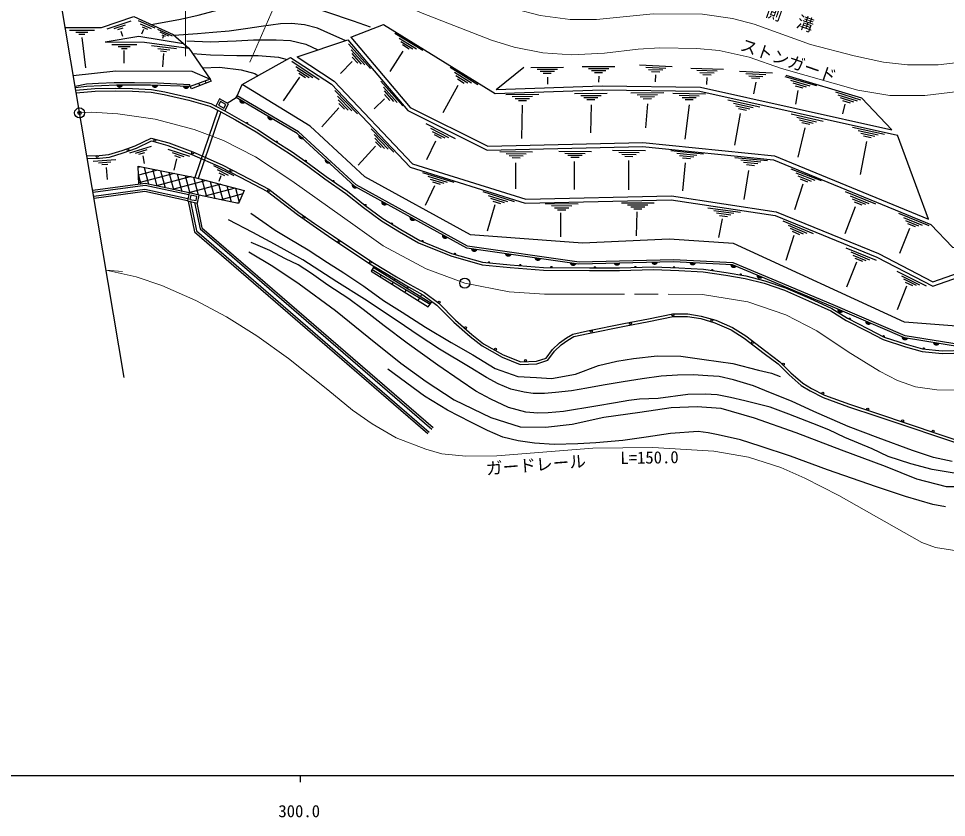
# Model space of a CAD drawing. Units: millimetres at full size, sheet at 1:1000; details may follow other scales. Extents: x 40000 to 680000, y 20000 to 380000.
# Drawn here: x 325871 to 464639, y 198715 to 318201 of the extents above; entities that cross this region are included whole.
import ezdxf
from ezdxf.enums import TextEntityAlignment as Align

# ---------------------------------------------------------------- set-up
doc = ezdxf.new("R2010")
doc.units = ezdxf.units.MM
doc.header["$LTSCALE"] = 1000
doc.header["$PDMODE"] = 32
doc.header["$PDSIZE"] = 500
doc.linetypes.add('CHAIN', pattern=[18.5, 12, -1.5, 3.5, -1.5])
for name, color, linetype, lineweight in [('M-BGD', 7, 'Continuous', 25), ('M-BMK', 2, 'CHAIN', 13), ('M-BMK-OTRS', 5, 'Continuous', 25), ('M-BMK-SRVR', 3, 'Continuous', 25), ('M-STR-HTXT', 7, 'Continuous', 13), ('M-TTL-BAND', 7, 'Continuous', 25)]:
    doc.layers.add(name, color=color, linetype=linetype, lineweight=lineweight)
doc.layers.add('M-OTRS', color=6, linetype='Continuous')
doc.styles.add('ＭＳ ゴシック', font='')
doc.styles.get('ＭＳ ゴシック').set_extended_font_data('MS Gothic')

msp = doc.modelspace()

# ---------------------------------------------------------------- hatches: boundary and pattern name
at = {"layer": 'M-BGD'}
for points in [[(341481, 308237), (340490, 308240, 0.82183)], [(346762, 308203), (345771, 308236, 0.82183)], [(351421, 308047), (350431, 308080, 0.82183)], [(359758, 305609), (358906, 306114, 0.82183)], [(359847, 302611), (360195, 302411, 0.4608), (360138, 302715, 0.4608)], [(363957, 303147), (363104, 303651, 0.82183)], [(364293, 299825), (364632, 299610, 0.4608), (364588, 299916, 0.4608)], [(368578, 300321), (367725, 300825, 0.82183)], [(368635, 296962), (368975, 296747, 0.4608), (368931, 297053, 0.4608)], [(372545, 296653), (371692, 297157, 0.82183)], [(372776, 293937), (373116, 293722, 0.4608), (373072, 294028, 0.4608)], [(376573, 292927), (375720, 293431, 0.82183)], [(377551, 290368), (377891, 290153, 0.4608), (377847, 290459, 0.4608)], [(380982, 290396), (380129, 290900, 0.82183)], [(381513, 287584), (381852, 287369, 0.4608), (381808, 287675, 0.4608)], [(385211, 288067), (384358, 288571, 0.82183)], [(390053, 285400), (389200, 285904, 0.82183)], [(386082, 284924), (386457, 284777, 0.4608), (386355, 285069, 0.4608)], [(390929, 283001), (391313, 282884, 0.4608), (391189, 283168, 0.4608)], [(394506, 283623), (393526, 283765, 0.82183)], [(396013, 281677), (396414, 281648, 0.4608), (396230, 281897, 0.4608)], [(399595, 282903), (398613, 283037, 0.82183)], [(404015, 282277), (403035, 282421, 0.82183)], [(421487, 281767), (420497, 281745, 0.82183)], [(427183, 281639), (426195, 281709, 0.82183)], [(400697, 281280), (401098, 281249, 0.4608), (400916, 281499, 0.4608)], [(405359, 280976), (405761, 280977, 0.4608), (405560, 281211, 0.4608)], [(409298, 281520), (408318, 281664, 0.82183)], [(411863, 280921), (412265, 280932, 0.4608), (412058, 281161, 0.4608)], [(415861, 281631), (414870, 281616, 0.82183)], [(417918, 280971), (418319, 280985, 0.4608), (418111, 281213, 0.4608)], [(423690, 280944), (424092, 280928, 0.4608), (423901, 281171, 0.4608)], [(429408, 280530), (429806, 280482, 0.4608), (429635, 280739, 0.4608)], [(433270, 281134), (432324, 281426, 0.82183)], [(433679, 279881), (434076, 279823, 0.4608), (433912, 280085, 0.4608)], [(437153, 279494), (436238, 279875, 0.82183)], [(449231, 274390), (448323, 274785, 0.82183)], [(449957, 273341), (450315, 273159, 0.4608), (450242, 273460, 0.4608)], [(453403, 272595), (452494, 272988, 0.82183)], [(455049, 270705), (455416, 270540, 0.4608), (455329, 270837, 0.4608)], [(458891, 270334), (457936, 270597, 0.82183)], [(463605, 269599), (462627, 269757, 0.82183)], [(461041, 268799), (461441, 268769, 0.4608), (461259, 269019, 0.4608)]]:
    msp.add_hatch(color=256, dxfattribs=at).paths.add_polyline_path(points)

# ---------------------------------------------------------------- linework, layer by layer
for p, q in [((339135, 316668), (342692, 317851)), ((343764, 317897), (346246, 316791)), ((333470, 316479), (337218, 316455)), ((340163, 316694), (341853, 317256)), ((340694, 316554), (341511, 316826)), ((344069, 317433), (345696, 316707)), ((344580, 316544), (344276, 315869)), ((344367, 316971), (345154, 316621)), ((346655, 316617), (348848, 315640)), ((375561, 315421), (380460, 317308)), ((334452, 316173), (336233, 316161)), ((334910, 315870), (335771, 315864)), ((335333, 315387), (335871, 310854)), ((341148, 316330), (341395, 315577)), ((346981, 316198), (348319, 315602)), ((347300, 315783), (347797, 315561)), ((347501, 315508), (347419, 315195)), ((367522, 312472), (375103, 315034)), ((382169, 316031), (386348, 313461)), ((382812, 315283), (385390, 313697)), ((339808, 314338), (343557, 314314)), ((340790, 314032), (342571, 314020)), ((341248, 313729), (342109, 313723)), ((345765, 314166), (349485, 313704)), ((346705, 313747), (348472, 313528)), ((375230, 314417), (378493, 310753)), ((383042, 314790), (384846, 313680)), ((383272, 314296), (384302, 313662)), ((341640, 313410), (341640, 311542)), ((347124, 313393), (347979, 313287)), ((347532, 312970), (347400, 310986)), ((375631, 313516), (377644, 311255)), ((375709, 312977), (377118, 311395)), ((375787, 312438), (376591, 311535)), ((381461, 310277), (383390, 313309)), ((366726, 311813), (370810, 309095)), ((367342, 311043), (369862, 309365)), ((375761, 311802), (374042, 309979)), ((390425, 310952), (394573, 308333)), ((397286, 307612), (401430, 310935)), ((402483, 310900), (407389, 310939)), ((410159, 311015), (415065, 311054)), ((418738, 311268), (423640, 311046)), ((419663, 310926), (422688, 310789)), ((367554, 310541), (369317, 309367)), ((367766, 310040), (368773, 309369)), ((391059, 310197), (393619, 308581)), ((391283, 309701), (393074, 308570)), ((403425, 310608), (406452, 310632)), ((403882, 310312), (406000, 310328)), ((404338, 310015), (405548, 310025)), ((404962, 309452), (404962, 308389)), ((411101, 310722), (414128, 310746)), ((411557, 310426), (413676, 310443)), ((412014, 310130), (413224, 310139)), ((412638, 309567), (412612, 308692)), ((420104, 310606), (422220, 310510)), ((420544, 310285), (421752, 310231)), ((421137, 309768), (421087, 308745)), ((426400, 310793), (431304, 310651)), ((427330, 310466), (430356, 310378)), ((427776, 310153), (429893, 310092)), ((428221, 309840), (429431, 309805)), ((433701, 310331), (438601, 310075)), ((434623, 309983), (437647, 309824)), ((435062, 309659), (437177, 309548)), ((440479, 309537), (445190, 308165)), ((351516, 308042), (351505, 308344)), ((352816, 308505), (352943, 308163)), ((353802, 308856), (353924, 308528)), ((367902, 309417), (365432, 305893)), ((380056, 308818), (383319, 305154)), ((389380, 304168), (391614, 308216)), ((391507, 309205), (392530, 308559)), ((428807, 309363), (428746, 308349)), ((435500, 309336), (436708, 309273)), ((436122, 308700), (435759, 306966)), ((441297, 308986), (444204, 308140)), ((441650, 308571), (443684, 307979)), ((442002, 308156), (443163, 307818)), ((373153, 307461), (376565, 303935)), ((380457, 307917), (382470, 305656)), ((380535, 307378), (381944, 305796)), ((380613, 306839), (381417, 305936)), ((398766, 306838), (403672, 306876)), ((409009, 306978), (413915, 307019)), ((409951, 306686), (412978, 306711)), ((417449, 307094), (422355, 307148)), ((418392, 306804), (421419, 306838)), ((423719, 307044), (428624, 306949)), ((424652, 306726), (427679, 306667)), ((442438, 307438), (442075, 305403)), ((448060, 307222), (451808, 306021)), ((448401, 306798), (451284, 305874)), ((373591, 306577), (375696, 304402)), ((373691, 306042), (375165, 304520)), ((373792, 305507), (374633, 304638)), ((380587, 306202), (379078, 304677)), ((399708, 306545), (402735, 306569)), ((400164, 306249), (402283, 306265)), ((400621, 305952), (401831, 305962)), ((410408, 306390), (412526, 306407)), ((410864, 306093), (412074, 306103)), ((411489, 305320), (411391, 301124)), ((418849, 306509), (420968, 306533)), ((419307, 306214), (420517, 306228)), ((419934, 305443), (419615, 301860)), ((425101, 306417), (427219, 306376)), ((426152, 305318), (425539, 300141)), ((425550, 306108), (426759, 306085)), ((431926, 306041), (436719, 304989)), ((432780, 305546), (435737, 304898)), ((448742, 306373), (450759, 305727)), ((449083, 305949), (450235, 305580)), ((449445, 305404), (449114, 303937)), ((355684, 304489), (352245, 294445)), ((356132, 304253), (352718, 294283)), ((373777, 304856), (371212, 302031)), ((401122, 300265), (401245, 305270)), ((433812, 303993), (432952, 299258)), ((433159, 305156), (435229, 304702)), ((433539, 304765), (434721, 304506)), ((441434, 303968), (446208, 302836)), ((442279, 303459), (445225, 302761)), ((442652, 303062), (444714, 302574)), ((443025, 302666), (444202, 302387)), ((378604, 301719), (382016, 298193)), ((386773, 302484), (391154, 300274)), ((387477, 301793), (390180, 300430)), ((387747, 301320), (389639, 300366)), ((443470, 301879), (442438, 297487)), ((450605, 301937), (455400, 300896)), ((451459, 301445), (454418, 300802)), ((379042, 300835), (381147, 298660)), ((379142, 300300), (380615, 298778)), ((379242, 299765), (380084, 298896)), ((388219, 299874), (386897, 297059)), ((388018, 300848), (389098, 300303)), ((452675, 299818), (451743, 294886)), ((451840, 301055), (453910, 300606)), ((452220, 300666), (453402, 300409)), ((461967, 288187), (457329, 300752)), ((342508, 298121), (345741, 299127)), ((343336, 298065), (345091, 298611)), ((348209, 298691), (351413, 297597)), ((379228, 299114), (376662, 296289)), ((406648, 298389), (411554, 298330)), ((414709, 298525), (419615, 298466)), ((423402, 298455), (428284, 297972)), ((337048, 296894), (340427, 297114)), ((343862, 297914), (344744, 298189)), ((344435, 297683), (344665, 296520)), ((348844, 298157), (350583, 297563)), ((349506, 297201), (349087, 295536)), ((349179, 297726), (350054, 297427)), ((397842, 298331), (402748, 298272)), ((398778, 298019), (401805, 297983)), ((399229, 297714), (401347, 297689)), ((399680, 297409), (400889, 297394)), ((407584, 298078), (410611, 298041)), ((408035, 297772), (410153, 297747)), ((408486, 297467), (409695, 297452)), ((415645, 298214), (418672, 298178)), ((416096, 297908), (418214, 297883)), ((416547, 297603), (417756, 297588)), ((417070, 296985), (417070, 292585)), ((424307, 298064), (427320, 297766)), ((424730, 297721), (426838, 297512)), ((425153, 297378), (426356, 297259)), ((432982, 297444), (437864, 296957)), ((433887, 297052), (436899, 296752)), ((337840, 296645), (339673, 296764)), ((338315, 296375), (339237, 296435)), ((338972, 295944), (339119, 294112)), ((344129, 296029), (343774, 295934)), ((344652, 295927), (345324, 293420)), ((345881, 295687), (346560, 293154)), ((355004, 296215), (358046, 294727)), ((355568, 295606), (357218, 294798)), ((400192, 296643), (400170, 292722)), ((408953, 296837), (408953, 292614)), ((425572, 296599), (425147, 292411)), ((434309, 296709), (436417, 296498)), ((434732, 296365), (435935, 296245)), ((441350, 295732), (445925, 293958)), ((346644, 295538), (343808, 294778)), ((343809, 294727), (344153, 293444)), ((349159, 295048), (343841, 293623)), ((351674, 294557), (346493, 293169)), ((347110, 295447), (347796, 292889)), ((348339, 295208), (349032, 292623)), ((349568, 294968), (350268, 292357)), ((350797, 294728), (351503, 292092)), ((352026, 294488), (352737, 291833)), ((356104, 294693), (355845, 293835)), ((355846, 295136), (356676, 294729)), ((386287, 295183), (390972, 293724)), ((387095, 294617), (389985, 293717)), ((387440, 294195), (389462, 293565)), ((435040, 295479), (434325, 291117)), ((442118, 295112), (444940, 294018)), ((442433, 294668), (444408, 293903)), ((442748, 294224), (443876, 293787)), ((353925, 293995), (348905, 292650)), ((356098, 293413), (351316, 292131)), ((353276, 294169), (353973, 291569)), ((358270, 292830), (353746, 291618)), ((354531, 293833), (355208, 291305)), ((355786, 293496), (356444, 291040)), ((357041, 293160), (357679, 290776)), ((358295, 292823), (358860, 290717)), ((388083, 293195), (386694, 290248)), ((387784, 293774), (388939, 293414)), ((443138, 293432), (441902, 289572)), ((359394, 291966), (356162, 291101)), ((359550, 292487), (359575, 292393)), ((395304, 292312), (399989, 290853)), ((396112, 291747), (399003, 290846)), ((449479, 292326), (454028, 290487)), ((450238, 291696), (453045, 290561)), ((358832, 290651), (358579, 290583)), ((397100, 290325), (395974, 286401)), ((396457, 291325), (398479, 290695)), ((396801, 290903), (397956, 290544)), ((404646, 290528), (409552, 290469)), ((405582, 290217), (408609, 290181)), ((416024, 290632), (420930, 290638)), ((416964, 290333), (419991, 290337)), ((417419, 290033), (419537, 290036)), ((451008, 290050), (449422, 286012)), ((450547, 291247), (452511, 290453)), ((450856, 290799), (451977, 290345)), ((406033, 289912), (408151, 289886)), ((406484, 289606), (407693, 289592)), ((406936, 289137), (406905, 285579)), ((417873, 289734), (419083, 289736)), ((418331, 289271), (418236, 285688)), ((428972, 289897), (433836, 289254)), ((429864, 289476), (432865, 289079)), ((430275, 289119), (432375, 288841)), ((430686, 288762), (431885, 288604)), ((457453, 289084), (462001, 287243)), ((431079, 288243), (430553, 285448)), ((440194, 287927), (444719, 286030)), ((440944, 287287), (443736, 286117)), ((458211, 288454), (461017, 287317)), ((458520, 288005), (460484, 287210)), ((458829, 287556), (459950, 287102)), ((441248, 286835), (443201, 286016)), ((441551, 286382), (442666, 285915)), ((459126, 286811), (457638, 283049)), ((441793, 285778), (440598, 282028)), ((449578, 283921), (454117, 282056)), ((450333, 283286), (453134, 282135)), ((451193, 281783), (449711, 278009)), ((450640, 282836), (452599, 282031)), ((450946, 282386), (452065, 281926)), ((378739, 280671), (387425, 275492)), ((387519, 275618), (378927, 280974)), ((380392, 280331), (380271, 280136)), ((457214, 280422), (461609, 278242)), ((380100, 279860), (379927, 279582)), ((382200, 279251), (382047, 279029)), ((457922, 279736), (460634, 278391)), ((458196, 279265), (460094, 278324)), ((381885, 278795), (381678, 278496)), ((383839, 277630), (383626, 277287)), ((384119, 278082), (383965, 277834)), ((458674, 278176), (457288, 274617)), ((458470, 278795), (459554, 278257)), ((385658, 276026), (385868, 276420)), ((385959, 276591), (386170, 276987))]:
    msp.add_line(p, q, dxfattribs=at)
for points in [[(345690, 317320), (348193, 317760), (350073, 318121), (352739, 318720), (355196, 319338), (357663, 320038), (360043, 320520), (362720, 320829), (364049, 320844), (365932, 320712), (369075, 320158), (371937, 319194), (375937, 317852), (378436, 316940)], [(332854, 316850), (338276, 316885), (343107, 318518), (348982, 315793), (351328, 313796), (354531, 309116), (351516, 308042), (345583, 308241), (340495, 308238), (336016, 308042), (334371, 307836)], [(374727, 314906), (372564, 315882), (370559, 316749), (368657, 317241), (366707, 317456), (365054, 317395), (362171, 317033), (360155, 316736), (357362, 316324), (354923, 316097), (352650, 315911), (349152, 315648)], [(380460, 317308), (397125, 307007), (413149, 307560), (427780, 307359), (457329, 300752)], [(338829, 314696), (343880, 315590), (350530, 314475)], [(351030, 314845), (354528, 314708), (358395, 314872), (361019, 314995), (364386, 315011), (366518, 314929), (368827, 314382), (370634, 313524)], [(375103, 315034), (384077, 304435), (395937, 298505), (419189, 299078), (438778, 297077), (462283, 287408)], [(375561, 315421), (384455, 304917), (396071, 299109), (419212, 299679), (438925, 297665), (461967, 288187)], [(338829, 314696), (344687, 314657), (351328, 313796)], [(351878, 312992), (354576, 312761), (358492, 312654), (361712, 312683), (364762, 312422), (366044, 312098)], [(357093, 305555), (358437, 306387), (358589, 306645), (359327, 308324), (366560, 312387)], [(366560, 312387), (372666, 308368), (384452, 295951), (401645, 290606), (423468, 291073), (439014, 288735), (454230, 282517), (462581, 278177), (473846, 282118), (485109, 290772), (500887, 298060), (506615, 299076)], [(367522, 312472), (373054, 308831), (384779, 296478), (401729, 291208), (423507, 291674), (439174, 289317), (454482, 283062), (462628, 278829), (473557, 282652), (484797, 291289), (500706, 298637), (506490, 299664)], [(353373, 310808), (355933, 310946), (359168, 310537), (361215, 309964), (361689, 309651)], [(334061, 309681), (340402, 310404), (351773, 310347), (354531, 309116)], [(456470, 301559), (451964, 306300), (440691, 309703)], [(334333, 308064), (336035, 308415), (337802, 308518), (340147, 308627), (343186, 308627), (346662, 308585), (351505, 308344)], [(354531, 309116), (354689, 308813), (351718, 307706), (351516, 308042)], [(508414, 289968), (501826, 289822), (500597, 289746), (495648, 288485), (476659, 275901), (466781, 272159), (458363, 272777), (432813, 284561), (423174, 285210), (410202, 284616), (393446, 285858), (377636, 294522), (369474, 302085), (359327, 308324)], [(397286, 307612), (413143, 308160), (427851, 307958), (456470, 301559)], [(334460, 307487), (337287, 307752), (340440, 307812), (342916, 307740), (345747, 307571), (347739, 307256), (351423, 306401), (354609, 305494), (355353, 305110)], [(334497, 307089), (337309, 307352), (340438, 307412), (342898, 307340), (345704, 307173), (347663, 306863), (351322, 306014), (354461, 305120), (356030, 304310), (358291, 303045), (361385, 301267), (364031, 299520), (366558, 297915), (369156, 296121), (371659, 294232), (374803, 292041), (377480, 289922), (380130, 287962), (382860, 286293), (385696, 284651), (390503, 282706), (395194, 281355), (399382, 280984), (404364, 280587), (411243, 280534), (415749, 280508), (420837, 280667), (424601, 280508), (428245, 280296), (431637, 279819), (434553, 279342), (437362, 278600), (440444, 277562), (443995, 275999), (447335, 274463), (449640, 273059), (452768, 271443), (455186, 270191), (458500, 269119), (461004, 268404), (463984, 268118), (467489, 268213)], [(513176, 288796), (508292, 289338), (502780, 289171), (497909, 288348), (495406, 287314), (493295, 286025), (489057, 282901), (480931, 275711), (477690, 272779), (466881, 269069), (458366, 270453), (447583, 275106), (438484, 278944), (432655, 281360), (423803, 281837), (409673, 281473), (392895, 283861), (376169, 293073), (367562, 301033), (358437, 306387)], [(514040, 288995), (508410, 289666), (502750, 289470), (497826, 288639), (495270, 287582), (493128, 286274), (488868, 283134), (480731, 275934), (477534, 273043), (466855, 269377), (458451, 270743), (447701, 275382), (438600, 279220), (432723, 281657), (423807, 282137), (409690, 281773), (392991, 284150), (376346, 293318), (367742, 301275), (358589, 306645)], [(356718, 304380), (358489, 303393), (361595, 301607), (364248, 299856), (366779, 298248), (369390, 296445), (371894, 294556), (375041, 292362), (377723, 290240), (380354, 288294), (383064, 286637), (385872, 285011), (390634, 283085), (395268, 281750), (399415, 281383), (404382, 280987), (411246, 280934), (415743, 280908), (420839, 281067), (424621, 280907), (428284, 280694), (431697, 280214), (434636, 279734), (437477, 278984), (440588, 277935), (444159, 276364), (447523, 274816), (449837, 273408), (452952, 271798), (455341, 270561), (458617, 269501), (461079, 268798), (463998, 268518), (467463, 268612)], [(336080, 297691), (337944, 297738), (339392, 297873), (341367, 298481), (343331, 299173), (345712, 300336), (348323, 299592), (351950, 298254), (356309, 296331), (359222, 294833), (363312, 292687), (367802, 289212), (370140, 287567), (372954, 285637), (378853, 281715), (382407, 279594), (384363, 278402), (386557, 277234), (388711, 275629), (391240, 273078), (393672, 270957), (395413, 269574), (398370, 267930), (400970, 266881), (403307, 266976), (404794, 267429), (405724, 268716), (406749, 269693), (407823, 270432), (408753, 271004), (410971, 271481), (416392, 272584), (420065, 273299), (423714, 274014), (425956, 274038), (427979, 273706), (430139, 273076), (432644, 272006), (434613, 270725), (437621, 268441), (439724, 266855), (441369, 265192), (443147, 263664), (444466, 262861), (446386, 261879), (450134, 260522), (454340, 259108), (468081, 254515)], [(336147, 297292), (337968, 297338), (339470, 297478), (341493, 298101), (343485, 298804), (345750, 299910), (348199, 299212), (351800, 297883), (356137, 295970), (359038, 294478), (363095, 292349), (367565, 288890), (369911, 287239), (372730, 285305), (378640, 281377), (382200, 279251), (384164, 278054), (386342, 276895), (388449, 275326), (390966, 272787), (393416, 270649), (395190, 269241), (398198, 267568), (400900, 266478), (403375, 266579), (405039, 267085), (406027, 268452), (407002, 269382), (408041, 270097), (408904, 270628), (411053, 271089), (416470, 272191), (420142, 272906), (423755, 273614), (425925, 273637), (427890, 273316), (430004, 272698), (432455, 271651), (434383, 270398), (437380, 268122), (439460, 266553), (441096, 264900), (442911, 263339), (444271, 262512), (446227, 261511), (450002, 260144), (454213, 258729), (467962, 254133)], [(343848, 293403), (343769, 296099), (352245, 294445), (359609, 292471), (358784, 290539), (352897, 291800)], [(462283, 287408), (465522, 284022), (471288, 283844), (477134, 290499), (478939, 296068)], [(351381, 292117), (344806, 293531), (336957, 292483)], [(351318, 291824), (344794, 293227), (337007, 292187)], [(351192, 291238), (344770, 292619), (337106, 291595)], [(351129, 290944), (344758, 292314), (337156, 291299)], [(351246, 290906), (352206, 286280), (387068, 256131)], [(351566, 290839), (352479, 286441), (387264, 256358)], [(352207, 290705), (353025, 286762), (387656, 256811)], [(352527, 290637), (353299, 286922), (387853, 257038)], [(360627, 289079), (362424, 287834), (364262, 286527), (366243, 285343), (369164, 283629), (372054, 281738), (374541, 280167), (377486, 278195), (380430, 276024), (383232, 274281), (386748, 272052), (390548, 269751), (393820, 267891), (397156, 265872), (400556, 264653), (403347, 264493), (405561, 264365), (409186, 265006), (412586, 266288), (415326, 266962), (417860, 267379), (421389, 267764), (424918, 267700), (428382, 267187), (432713, 266610), (436530, 265616), (438455, 265167), (439770, 264686)], [(465474, 251952), (462687, 252546), (459581, 253606), (454446, 255488), (449931, 257190), (444807, 259414), (441453, 260961), (438331, 262225), (435777, 263282), (432784, 264159), (430642, 264649), (428965, 264778), (426772, 264932), (424398, 264881), (421964, 264699), (419151, 264338), (416313, 263874), (413294, 263384), (410869, 262919), (408588, 262533), (406188, 262275), (404511, 262120), (402808, 262146), (401493, 262327), (399480, 262791), (397622, 263564), (395842, 264493), (393417, 266004), (388837, 268758), (385636, 270824), (382637, 272890), (377585, 276230), (373451, 278831), (368399, 282096), (364164, 284442), (360898, 286227), (357274, 288114)], [(465812, 250216), (462512, 250741), (459338, 251615), (455913, 252715), (453555, 253833), (449459, 255543), (447047, 256693), (444663, 257618), (441060, 259056), (438255, 260065), (434497, 261047), (432365, 261523), (430373, 261916), (428578, 262000), (425969, 261972), (421528, 261381), (418751, 261269), (417124, 261100), (415160, 260736), (412215, 260231), (407379, 259415), (405051, 259219), (403508, 259163), (401741, 259331), (399160, 260032), (396523, 261266), (394280, 262477), (391896, 264065), (388559, 266380), (384010, 269635), (380537, 272267), (377404, 274673), (375270, 276261), (372131, 278336), (369680, 280051), (367679, 281377), (365780, 282255), (363431, 283500), (360647, 284710)], [(360325, 283310), (363905, 281146), (367838, 278505), (373252, 274556), (378254, 270504), (383027, 266648), (386852, 263936), (391004, 261192), (396511, 258528), (400892, 257123), (404652, 257090), (408673, 257515), (413413, 258560), (418775, 259344), (423469, 260006), (427359, 260202), (430890, 259940), (435892, 258470), (442104, 256281), (448883, 253699), (455472, 251275), (460140, 249355), (464579, 248211), (468239, 248211)], [(379032, 281143), (378580, 280417), (387139, 275108), (387711, 275876)], [(464516, 245152), (462609, 245507), (458503, 246703), (454203, 248157), (446846, 250685), (441311, 252766), (436790, 254263), (433820, 255176), (430491, 255959), (429022, 256220), (427521, 256416), (423365, 256154), (419710, 255599), (416218, 255110), (412223, 254752), (409514, 254589), (405956, 254491), (403019, 254687), (400603, 255046), (398286, 255600), (396001, 256612), (393488, 257819), (389996, 259648), (386588, 261733), (381094, 265746)]]:
    msp.add_lwpolyline(points, dxfattribs=at)
for points in [[(355353, 305110), (356718, 304380), (357290, 305450), (355925, 306180)], [(355759, 305233), (356595, 304786), (356884, 305327), (356048, 305774)], [(351132, 290930), (352648, 290612), (352897, 291800), (351381, 292117)], [(351488, 291162), (352416, 290967), (352542, 291568), (351613, 291762)]]:
    msp.add_lwpolyline(points, close=True, dxfattribs=at)
for centre in [(346256, 300025), (342205, 298618), (337631, 297580), (351913, 298108), (357646, 295475), (363304, 292507), (368559, 288498), (373813, 284887), (378507, 281766), (388757, 275772), (423721, 273864), (392728, 271963), (417369, 272622), (429558, 273089), (411525, 271442), (435643, 269755), (397182, 268759), (401676, 267051), (440243, 266520), (446144, 262169), (452863, 259763), (458090, 258013), (462653, 256488)]:
    msp.add_circle(centre, 150, dxfattribs=at)
at = {"layer": 'M-BMK'}
msp.add_lwpolyline([(335003, 304087), (336788, 304210), (340707, 303967), (346326, 303154), (352150, 301616), (356539, 299965), (361308, 297524), (366729, 293936), (376236, 287175), (380388, 284222), (386833, 280782), (392598, 278618), (399222, 277337), (404503, 276989), (428160, 276951), (434939, 275824), (440632, 273906), (445246, 271490), (449964, 268348), (454605, 265458), (457295, 264042), (460023, 263125), (463198, 262676), (466517, 262629)], dxfattribs=at)
at = {"layer": 'M-BMK-OTRS'}
msp.add_line((341670, 264493), (329177, 338682), dxfattribs=at)
at = {"layer": 'M-BMK-SRVR'}
for centre in [(335003, 304087), (392598, 278618)]:
    msp.add_circle(centre, 750, dxfattribs=at)
at = {"layer": 'M-OTRS'}
msp.add_point((335003, 304087), dxfattribs=at)
at = {"layer": 'M-STR-HTXT'}
for p, q in [((370510, 334638), (360442, 311654)), ((350837, 328426), (350818, 312584)), ((338966, 280552), (341414, 280367))]:
    msp.add_line(p, q, dxfattribs=at)
for points in [[(523348, 320684), (515183, 321463), (509558, 321355), (503772, 320881), (495707, 319403), (486798, 317227), (474904, 313615), (468243, 311995), (465565, 311525), (463426, 311288), (458797, 311303), (455209, 311702), (450843, 312619), (444302, 314307), (435902, 317383), (432621, 318205), (428153, 318847), (420770, 318912), (412310, 318051), (408374, 318071), (403869, 318674), (400016, 319636), (395955, 321079), (369449, 332216)], [(367238, 327168), (386221, 318983), (396592, 314945), (399973, 313913), (404258, 313055), (408596, 312800), (413485, 313002), (418552, 313611), (421796, 313838), (427298, 313723), (430665, 313430), (435115, 312417), (439981, 310725), (451366, 307493), (456159, 306678), (461416, 306684), (466389, 307296), (472401, 308661), (474996, 309040), (485870, 312322), (492279, 313928), (497025, 314955), (502102, 315811), (511215, 316502)], [(466199, 238569), (463001, 239097), (460934, 239819), (448541, 246870), (443481, 249471), (439857, 251052), (435021, 252581), (429834, 253487), (420723, 254060), (411774, 253922), (397405, 252787), (392775, 252732), (389196, 253081), (386792, 253779), (382355, 255515), (378733, 257599), (375811, 259638), (372144, 262648), (366242, 267355), (361516, 270758), (356949, 273610), (352369, 276009), (347315, 278272), (343443, 279574), (338966, 280552)]]:
    msp.add_lwpolyline(points, dxfattribs=at)
at = {"layer": 'M-TTL-BAND'}
for p, q in [((40000, 205000), (579000, 205000)), ((368000, 205000), (368000, 204000))]:
    msp.add_line(p, q, dxfattribs=at)

# ---------------------------------------------------------------- texts
at = {"layer": 'M-STR-HTXT', "style": 'ＭＳ ゴシック'}
for s, rotation, p in [('側\u3000溝', 340.818, (437166, 318116)), ('ストンガード', 340.818, (433459, 312994)), ('ガードレール', 4.516, (395882, 249410)), ('L=150.0', 0.883, (415886, 251018))]:
    msp.add_text(s, height=1833, rotation=rotation, dxfattribs=at).set_placement(p, align=Align.BOTTOM_LEFT)
at = {"layer": 'M-TTL-BAND', "style": 'ＭＳ ゴシック'}
msp.add_text('300.0', height=1833, dxfattribs=at).set_placement((367844, 198195), align=Align.BOTTOM_CENTER)

doc.saveas('drawing.dxf')
